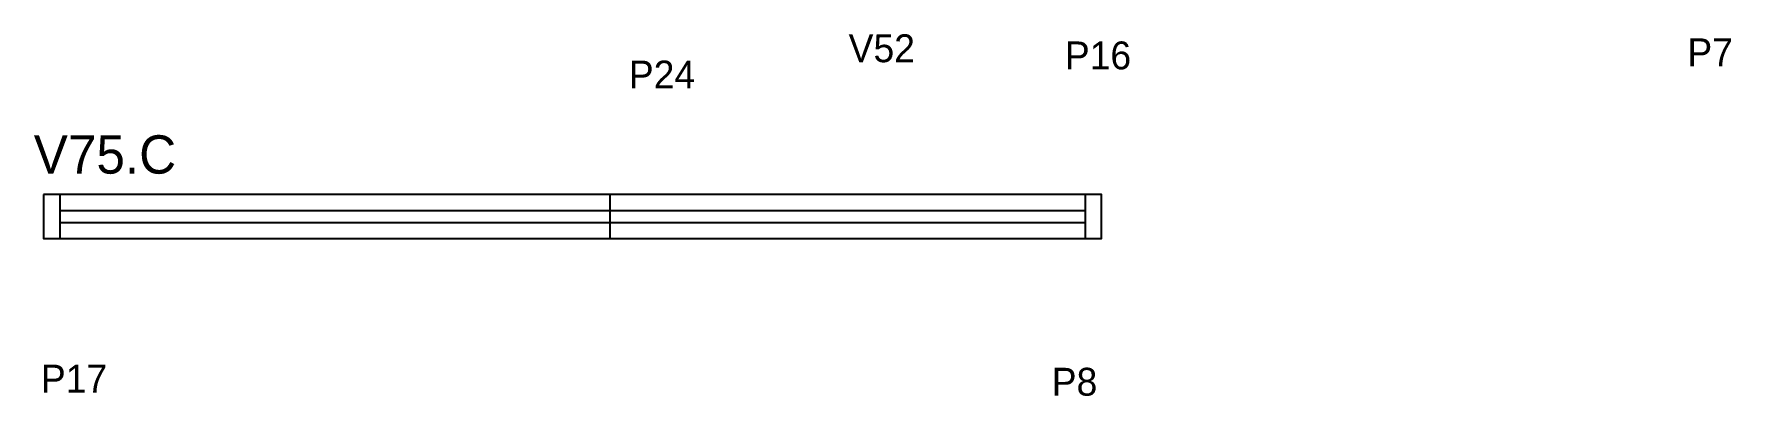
# Model space of a CAD drawing. Header units: metres. Extents: x 4659 to 5389, y -1285 to -1129.
import ezdxf

# ---------------------------------------------------------------- set-up
doc = ezdxf.new("R2010")
doc.units = ezdxf.units.M
for name, color, linetype in [('5', 7, 'Continuous'), ('NOMENCLATURA', 7, 'Continuous'), ('Painéis', 7, 'Continuous'), ('SARR_2.2x7', 7, 'Continuous')]:
    doc.layers.add(name, color=color, linetype=linetype)

msp = doc.modelspace()

# ---------------------------------------------------------------- linework, layer by layer
at = {"layer": 'Painéis', "color": 7, "lineweight": 25}
msp.add_line((4906.76, -1216.74), (4906.76, -1197.74), dxfattribs=at)
msp.add_lwpolyline([(4662.76, -1197.74), (4662.76, -1216.74), (5118.26, -1216.74), (5118.26, -1197.74), (4662.76, -1197.74)], dxfattribs=at)
at = {"layer": 'SARR_2.2x7', "color": 7, "lineweight": 25}
for p, q in [((4669.76, -1197.74), (4669.76, -1216.74)), ((5111.26, -1197.74), (5111.26, -1216.74)), ((4906.76, -1204.74), (4669.76, -1204.74)), ((5111.26, -1204.74), (4906.76, -1204.74)), ((4669.76, -1209.74), (4906.76, -1209.74)), ((4906.76, -1209.74), (5111.26, -1209.74))]:
    msp.add_line(p, q, dxfattribs=at)

# ---------------------------------------------------------------- texts
at = {"layer": '5', "color": 7, "lineweight": 25}
for s, p in [('V52', (5009.39, -1140.78)), ('P16', (5102.47, -1143.85)), ('P7', (5370.47, -1142.53)), ('P24', (4914.77, -1152.09)), ('P17', (4661.65, -1283.05)), ('P8', (5096.82, -1284.39))]:
    msp.add_text(s, height=12, dxfattribs=at).set_placement(p)
at = {"layer": 'NOMENCLATURA', "color": 7, "lineweight": 25}
msp.add_text('V75.C', height=16.5, dxfattribs=at).set_placement((4658.58, -1188.77))

doc.saveas('drawing.dxf')
